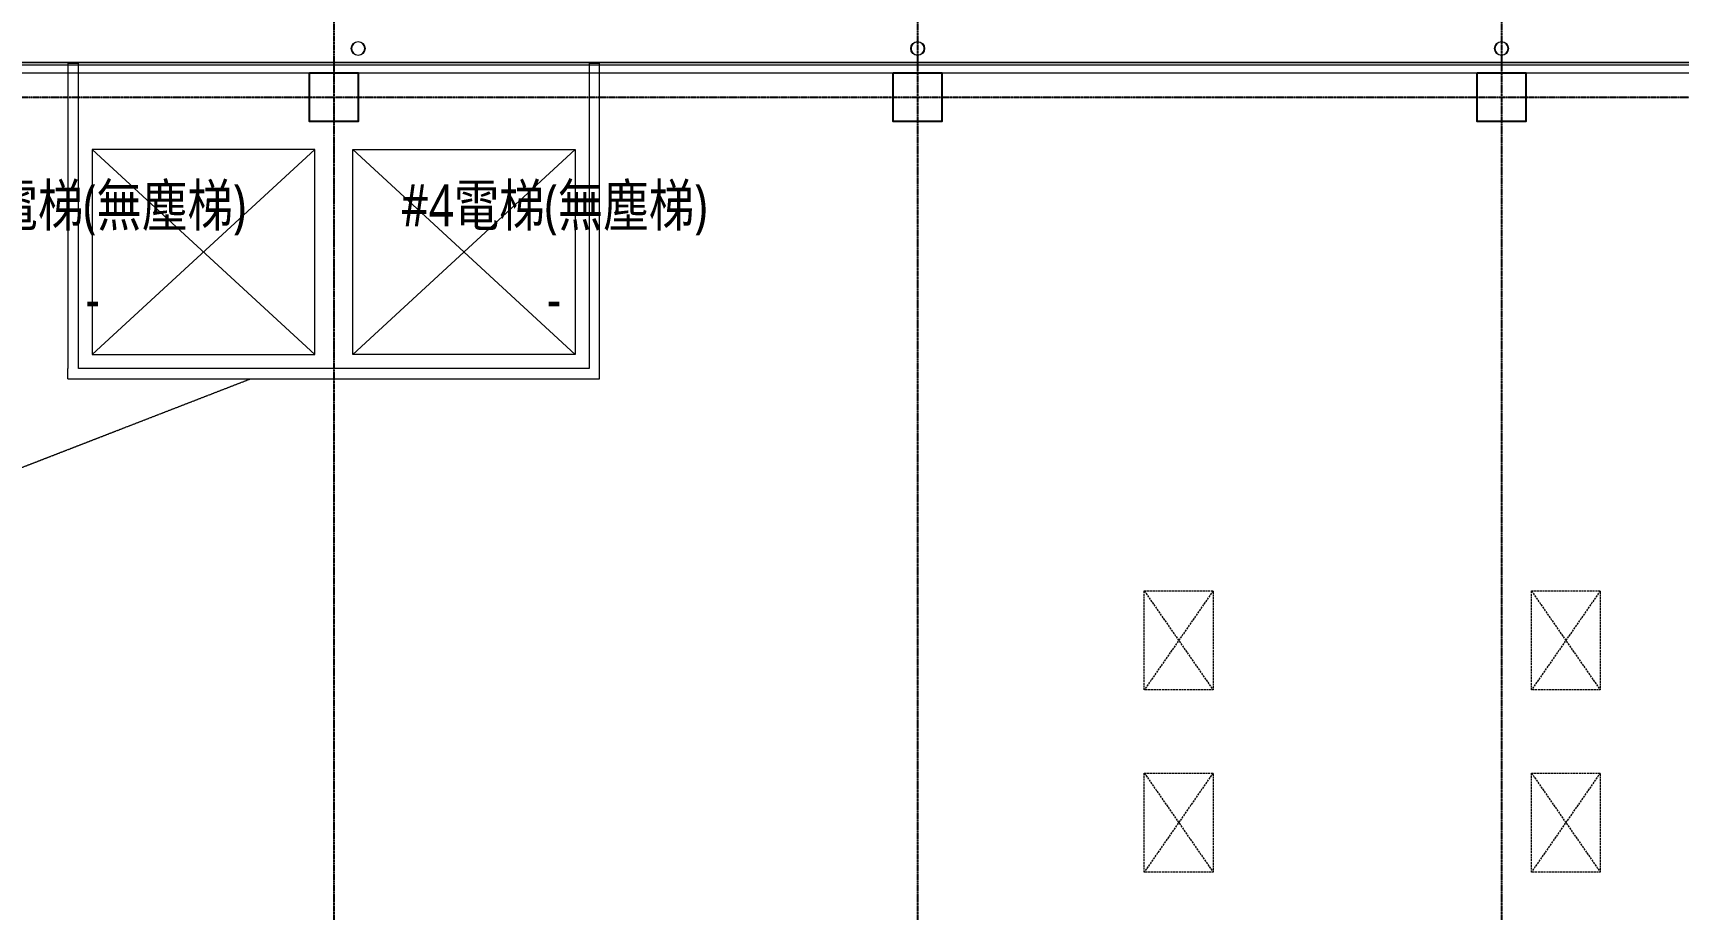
# Model space of a CAD drawing. Extents: x -3450 to 27857, y -1288 to 11880.
# Drawn here: x 18887 to 21254, y 7832 to 9092 of the extents above; entities that cross this region are included whole.
import ezdxf

# ---------------------------------------------------------------- set-up
doc = ezdxf.new("R2010")
doc.units = 0
for name, pattern in [('X-S-FAB-L20$0$COL-CEN-LIN', [3.25, 2.5, -0.25, 0.25, -0.25]), ('X-S-FAB-L20$0$HIDDEN', [0.4, 0.3, -0.1]), ('X-S-FAB-L20$0$TAI_虛線', [5.644, 2.822, -2.822])]:
    doc.linetypes.add(name, pattern=pattern)
for name, color, linetype in [('X-S-FAB-L20$0$1_l20平面圖_1_A-OBJE-2D', 8, 'Continuous'), ('X-S-FAB-L20$0$1_l20平面圖_1_A-OBJE-MEP', 8, 'Continuous'), ('X-S-FAB-L20$0$1_l20平面圖_1_A-WALL-EX', 8, 'Continuous'), ('X-S-FAB-L20$0$1_l20平面圖_1_A-WALL-IN', 8, 'Continuous'), ('X-S-FAB-L20$0$1_l20平面圖_1_A-ZONE', 8, 'Continuous'), ('X-S-FAB-L20$0$1_l20平面圖_1_S-SLAB-SHOW', 8, 'Continuous'), ('X-S-FAB-L20$0$BLOCK', 8, 'Continuous'), ('X-S-FAB-L20$0$CCL', 8, 'X-S-FAB-L20$0$COL-CEN-LIN'), ('X-S-FAB-L20$0$COL-S', 8, 'Continuous'), ('X-S-FAB-L20$0$OPEN', 8, 'Continuous')]:
    doc.layers.add(name, color=color, linetype=linetype)
doc.styles.add('X-S-FAB-L20$0$Standard', font='', dxfattribs={"width": 0.8})
doc.styles.get('X-S-FAB-L20$0$Standard').set_extended_font_data('Microsoft JhengHei')

# ---------------------------------------------------------------- blocks, each defined once
blk = doc.blocks.new('X-S-FAB-L20$0$FAB2-L05')
at = {"layer": 'X-S-FAB-L20$0$CCL'}
for p, q in [((-6840, 11005), (-6840, 0)), ((-6000, 11005), (-6000, 0)), ((-5160, 11005), (-5160, 0)), ((-26880, 9720), (1210, 9720))]:
    blk.add_line(p, q, dxfattribs=at)
at = {"layer": 'X-S-FAB-L20$0$COL-S'}
for points in [[(-6875, 9755), (-6805, 9755), (-6805, 9685), (-6875, 9685)], [(-6035, 9755), (-5965, 9755), (-5965, 9685), (-6035, 9685)], [(-5195, 9755), (-5125, 9755), (-5125, 9685), (-5195, 9685)]]:
    blk.add_lwpolyline(points, close=True, dxfattribs=at)
blk = doc.blocks.new('X-S-FAB-L20')
at = {"layer": 'X-S-FAB-L20$0$1_l20平面圖_1_A-OBJE-2D', "color": 8, "lineweight": 0, "ltscale": 10}
for p, q in [((19292.5, 8630), (18972.5, 8925)), ((19292.5, 8925), (18972.5, 8630)), ((19347.5, 8630), (19667.5, 8925)), ((19347.5, 8925), (19667.5, 8630))]:
    blk.add_line(p, q, dxfattribs=at)
at = {"layer": 'X-S-FAB-L20$0$1_l20平面圖_1_A-OBJE-2D', "color": 4, "lineweight": 0, "ltscale": 10}
for p, q in [((19292.5, 8925), (18972.5, 8925)), ((18972.5, 8925), (18972.5, 8630)), ((19292.5, 8630), (19292.5, 8925)), ((19347.5, 8630), (19347.5, 8925)), ((19347.5, 8925), (19667.5, 8925)), ((19667.5, 8925), (19667.5, 8630)), ((18972.5, 8630), (19292.5, 8630)), ((19667.5, 8630), (19347.5, 8630))]:
    blk.add_line(p, q, dxfattribs=at)
at = {"layer": 'X-S-FAB-L20$0$1_l20平面圖_1_A-OBJE-MEP', "color": 8, "lineweight": 0, "ltscale": 10, "flags": 128}
for points in [[(19364.5, 9070, 1), (19345.5, 9070, 1)], [(20169.5, 9070, 1), (20150.5, 9070, 1)], [(21009.5, 9070, 1), (20990.5, 9070, 1)]]:
    blk.add_lwpolyline(points, format="xyb", close=True, dxfattribs=at)
at = {"layer": 'X-S-FAB-L20$0$1_l20平面圖_1_A-OBJE-MEP', "color": 8, "lineweight": 0, "ltscale": 10}
for centre in [(19355, 9070), (20160, 9070), (21000, 9070)]:
    blk.add_circle(centre, 10, dxfattribs=at)
at = {"layer": 'X-S-FAB-L20$0$1_l20平面圖_1_A-WALL-EX', "color": 6, "lineweight": 0, "ltscale": 10}
blk.add_line((15170, 9046.5), (23740, 9046.5), dxfattribs=at)
at = {"layer": 'X-S-FAB-L20$0$1_l20平面圖_1_A-WALL-EX', "color": 6, "lineweight": 0, "ltscale": 10, "flags": 128}
blk.add_lwpolyline([(23740, 9050), (15170, 9050)], dxfattribs=at)
at = {"layer": 'X-S-FAB-L20$0$1_l20平面圖_1_A-WALL-EX', "color": 12, "lineweight": 0, "ltscale": 10, "flags": 128}
blk.add_lwpolyline([(15170, 9050), (23736, 9050)], dxfattribs=at)
blk.add_lwpolyline([(15170, 9050), (23736, 9050)], dxfattribs=at)
at = {"layer": 'X-S-FAB-L20$0$1_l20平面圖_1_A-WALL-EX', "color": 4, "lineweight": 0, "ltscale": 10, "flags": 128}
blk.add_lwpolyline([(15155, 9035), (23740, 9035)], dxfattribs=at)
at = {"layer": 'X-S-FAB-L20$0$1_l20平面圖_1_A-WALL-IN', "color": 3, "lineweight": 0, "ltscale": 10, "flags": 128}
for points in [[(18952.5, 9048.3), (18937.5, 9048.3)], [(18937.5, 9048.3), (18937.5, 8610)], [(18952.5, 8610), (18952.5, 9048.3)], [(19702.5, 9048.3), (19687.5, 9048.3)], [(19687.5, 9048.3), (19687.5, 8610)], [(19702.5, 8610), (19702.5, 9048.3)], [(18937.5, 8595), (18937.5, 8610)], [(18937.5, 8595), (19702.5, 8595)], [(19687.5, 8610), (18952.5, 8610)], [(19702.5, 8595), (19702.5, 8610)]]:
    blk.add_lwpolyline(points, dxfattribs=at)
at = {"layer": 'X-S-FAB-L20$0$1_l20平面圖_1_S-SLAB-SHOW', "color": 2, "linetype": 'X-S-FAB-L20$0$TAI_虛線', "lineweight": 0, "ltscale": 10, "flags": 128}
blk.add_lwpolyline([(19320, 9046.5), (19320, 8610)], dxfattribs=at)
at = {"layer": 'X-S-FAB-L20$0$1_l20平面圖_1_S-SLAB-SHOW', "color": 2, "linetype": 'X-S-FAB-L20$0$HIDDEN', "lineweight": 0, "ltscale": 10, "flags": 128}
for points in [[(20486.1, 8290), (20585.1, 8290), (20585.1, 8147.5), (20486.1, 8147.5)], [(21043.1, 8290), (21142.1, 8290), (21142.1, 8147.5), (21043.1, 8147.5)], [(20486.1, 8028.1), (20585.1, 8028.1), (20585.1, 7885.6), (20486.1, 7885.6)], [(21043.1, 8028.1), (21142.1, 8028.1), (21142.1, 7885.6), (21043.1, 7885.6)]]:
    blk.add_lwpolyline(points, close=True, dxfattribs=at)
for points in [[(20486.1, 8290), (20585.1, 8147.5)], [(20585.1, 8290), (20486.1, 8147.5)], [(21043.1, 8290), (21142.1, 8147.5)], [(21142.1, 8290), (21043.1, 8147.5)], [(20486.1, 8028.1), (20585.1, 7885.6)], [(20585.1, 8028.1), (20486.1, 7885.6)], [(21043.1, 8028.1), (21142.1, 7885.6)], [(21142.1, 8028.1), (21043.1, 7885.6)]]:
    blk.add_lwpolyline(points, dxfattribs=at)
at = {"layer": 'X-S-FAB-L20$0$OPEN', "linetype": 'X-S-FAB-L20$0$HIDDEN', "lineweight": 0}
blk.add_line((1845, 1870), (19200, 8595), dxfattribs=at)
at = {"layer": 'X-S-FAB-L20$0$BLOCK'}
blk.add_blockref('X-S-FAB-L20$0$FAB2-L05', (26160, -720), dxfattribs=at)
at = {"layer": 'X-S-FAB-L20$0$1_l20平面圖_1_A-ZONE', "color": 59, "linetype": 'Continuous', "lineweight": 0, "char_height": 60, "attachment_point": 2, "style": 'X-S-FAB-L20$0$Standard'}
for s, insert in [('\\A1;{\\pqc;\\pt0;\\fMicrosoft JhengHei|b0|i0|c136|p34;#5電梯(無塵梯)}', (18973.2, 8874.5)), ('\\A1;{\\pqc;\\pt0;\\fMicrosoft JhengHei|b0|i0|c136|p34;#4電梯(無塵梯)}', (19636.9, 8874.5)), ('\\A1;{\\pqc;\\pt0;\\fMicrosoft JhengHei|b0|i0|c136|p34;-}', (18973.2, 8740.2)), ('\\A1;{\\pqc;\\pt0;\\fMicrosoft JhengHei|b0|i0|c136|p34;-}', (19636.9, 8740.2))]:
    blk.add_mtext(s, dxfattribs=dict(at, insert=insert))

msp = doc.modelspace()

# ---------------------------------------------------------------- block references
msp.add_blockref('X-S-FAB-L20', (0, 0))

doc.saveas('drawing.dxf')
